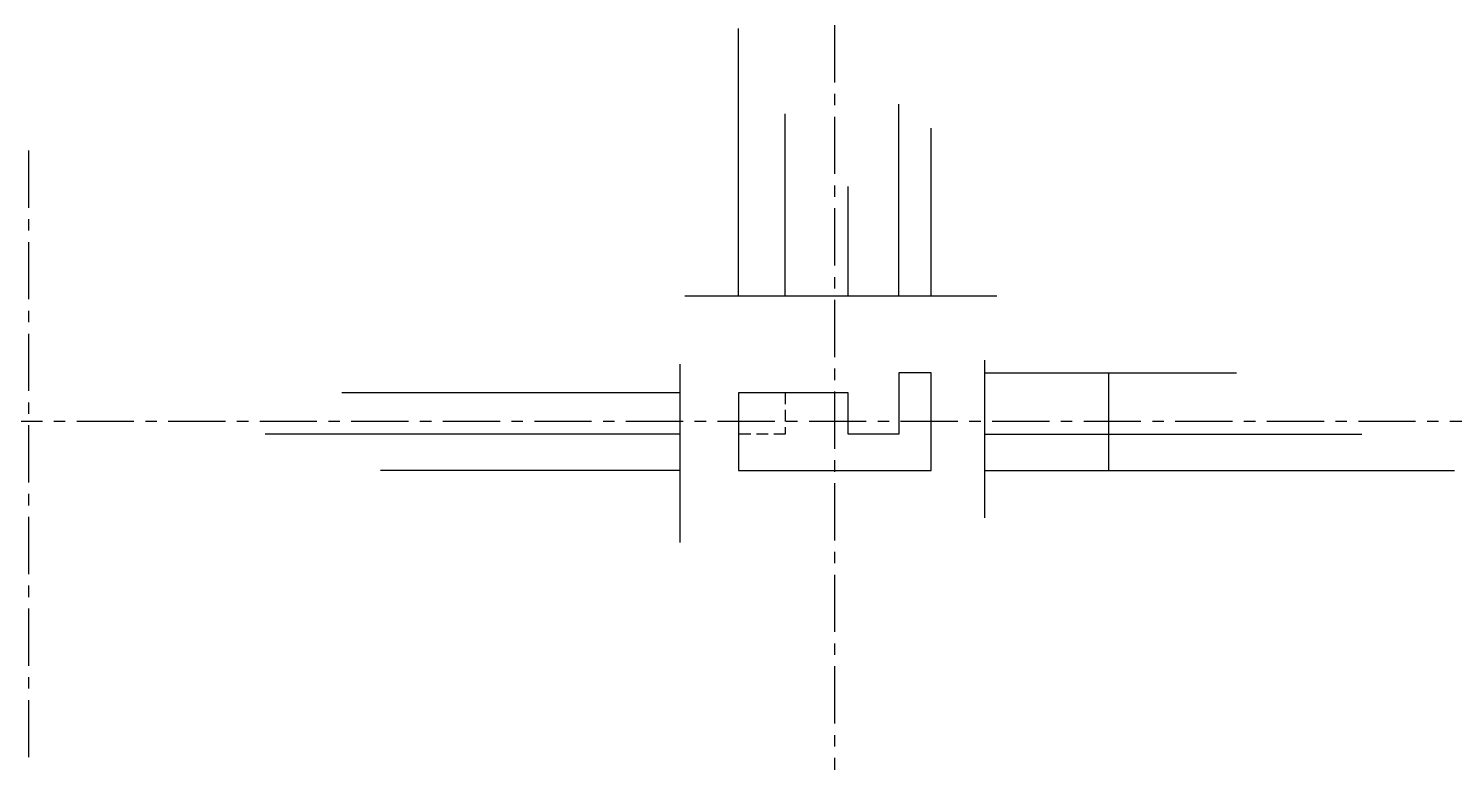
# Model space of a CAD drawing. Header units: millimetres. Extents: x 1098 to 1889, y 800 to 1207.
import ezdxf

# ---------------------------------------------------------------- set-up
doc = ezdxf.new("R2010")
doc.units = ezdxf.units.MM
doc.linetypes.add('CENTER', pattern=[50.8, 31.75, -6.35, 6.35, -6.35])
doc.linetypes.add('HIDDEN', pattern=[9.525, 6.35, -3.175])
for name, color, linetype in [('center', 7, 'CENTER'), ('hidden', 2, 'HIDDEN'), ('visible', 4, 'Continuous')]:
    doc.layers.add(name, color=color, linetype=linetype)

msp = doc.modelspace()

# ---------------------------------------------------------------- linework, layer by layer
at = {"layer": 'center'}
msp.add_line((1098.23, 1139.14), (1098.23, 799.73), dxfattribs=at)
for p, direction in [((1545.6, 961.74), (0, 1)), ((1697.64, 988.74), (-1, 0))]:
    msp.add_xline(p, direction, dxfattribs=at)
at = {"layer": 'hidden'}
for p, q in [((1518.1, 1004.74), (1518.1, 981.74)), ((1518.1, 981.74), (1492.1, 981.74))]:
    msp.add_line(p, q, dxfattribs=at)
at = {"layer": 'visible'}
for p, q in [((1492.1, 1058.45), (1492.1, 1206.76)), ((1581.1, 1058.45), (1581.1, 1164.9)), ((1518.1, 1058.45), (1518.1, 1159.37)), ((1599.1, 1058.45), (1599.1, 1151.48)), ((1553.1, 1058.45), (1553.1, 1119.09)), ((1462.45, 1058.45), (1635.59, 1058.45)), ((1628.64, 1022.78), (1628.64, 935.32)), ((1459.61, 1020.57), (1459.61, 921.75)), ((1599.1, 1015.74), (1581.1, 1015.74)), ((1581.1, 1015.74), (1581.1, 981.74)), ((1599.1, 961.74), (1599.1, 1015.74)), ((1628.64, 1015.74), (1768.54, 1015.74)), ((1697.64, 961.74), (1697.64, 1015.74)), ((1459.61, 1004.74), (1272.17, 1004.74)), ((1553.1, 1004.74), (1492.1, 1004.74)), ((1492.1, 1004.74), (1492.1, 961.74)), ((1553.1, 981.74), (1553.1, 1004.74)), ((1459.61, 981.74), (1229.49, 981.74)), ((1581.1, 981.74), (1553.1, 981.74)), ((1628.64, 981.74), (1838.09, 981.74)), ((1459.61, 961.74), (1293.51, 961.74)), ((1492.1, 961.74), (1599.1, 961.74)), ((1628.64, 961.74), (1889.47, 961.74)), ((1628.64, 961.74), (1697.64, 961.74))]:
    msp.add_line(p, q, dxfattribs=at)

doc.saveas('drawing.dxf')
